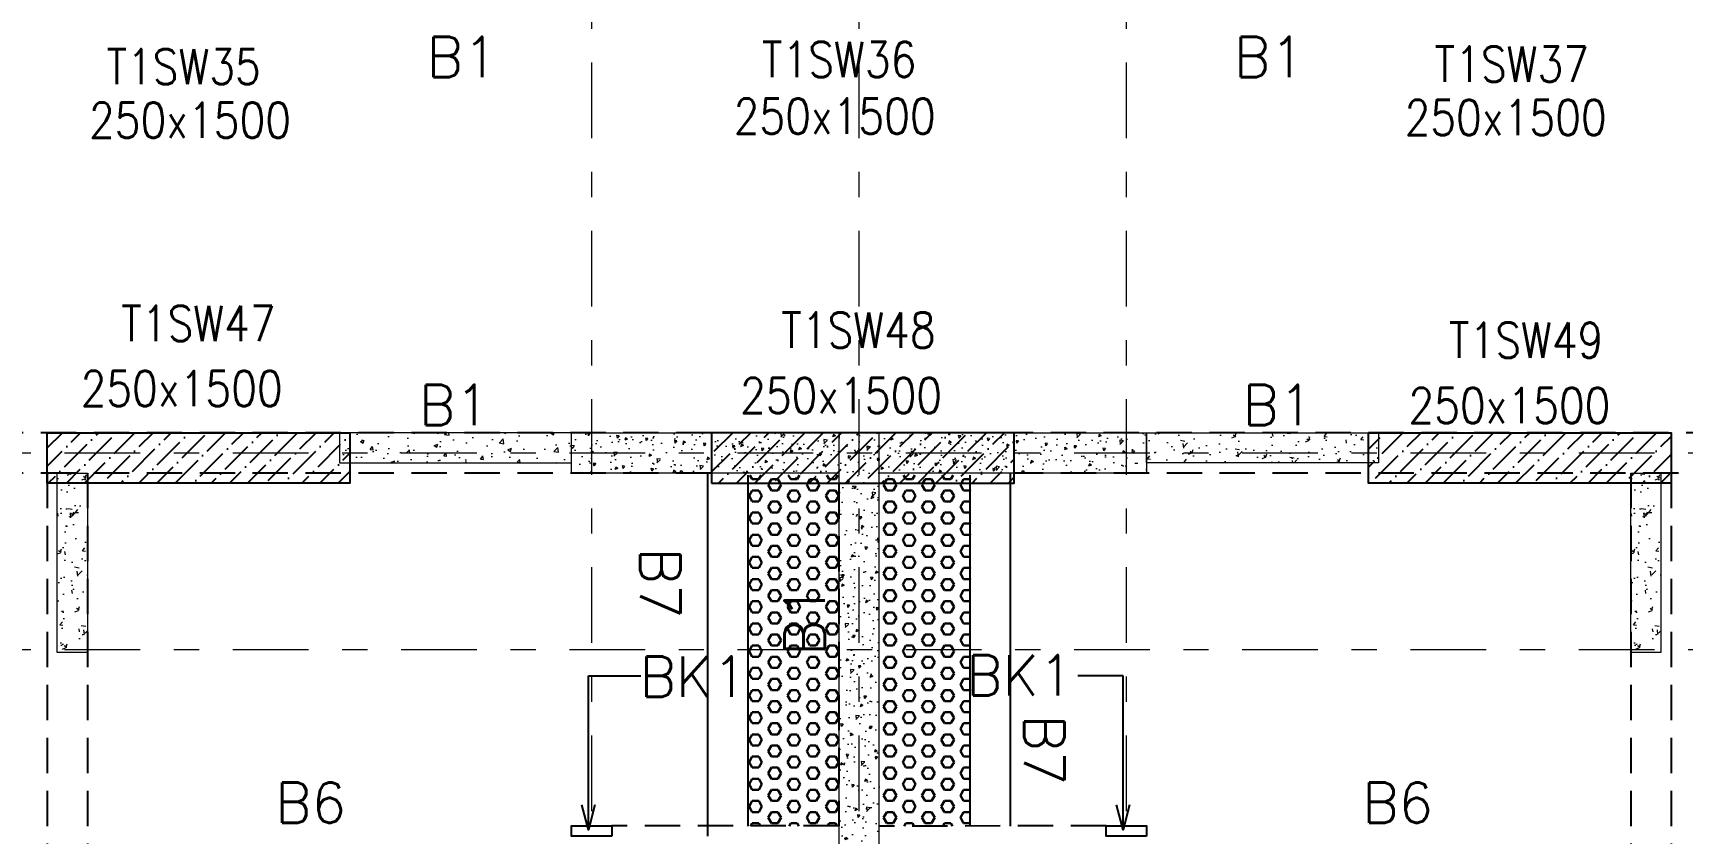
# Model space of a CAD drawing. Header units: millimetres. Extents: x 1078357 to 1340092, y -4684019 to -4550360.
# Drawn here: x 1134455 to 1142630, y -4584646 to -4580680 of the extents above; entities that cross this region are included whole.
import ezdxf

# ---------------------------------------------------------------- set-up
doc = ezdxf.new("R2010")
doc.units = ezdxf.units.MM
doc.linetypes.add('DGN STYLE 7', pattern=[8.34, 3.75, -1.67, 1.25, -1.67])
doc.linetypes.add('HIDDEN', pattern=[0.375, 0.25, -0.125])
doc.layers.get('0').update_dxf_attribs({"lineweight": 0})
for name, color, linetype, lineweight in [('GRID LINE', 8, 'Continuous', 0), ('HATCH', 8, 'Continuous', 30), ('S-COL-IDEN', 30, 'Continuous', 25), ('S-NON STR RCC WALL', 8, 'Continuous', 0)]:
    doc.layers.add(name, color=color, linetype=linetype, lineweight=lineweight)
for name, color, linetype in [('S-BEAM', 3, 'Continuous'), ('S-BEAM-IDEN', 6, 'Continuous'), ('S-COL_STOP', 12, 'Continuous')]:
    doc.layers.add(name, color=color, linetype=linetype)
doc.styles.add('Roman', font='romans')
doc.styles.add('ROMANS', font='romans.shx', dxfattribs={"width": 0.85})
doc.dimstyles.new('HARESH', dxfattribs={"dimtxt": 150, "dimasz": 75, "dimexe": 0, "dimexo": 0, "dimgap": 25, "dimtad": 1, "dimdec": 0, "dimdsep": 46, "dimtxsty": 'Roman', "dimblk": 'OBLIQUE', "dimcen": 225, "dimdle": 25, "dimclrd": 2, "dimclre": 2, "dimclrt": 7, "dimadec": 8, "dimazin": 1, "dimtfac": 1, "dimtdec": 0, "dimtmove": 0, "dimatfit": 0, "dimfxl": 1, "dimlwd": -1, "dimlwe": -1, "dimarcsym": 0})
pattern_1 = [(230, (3675870.12, -7788661.53), (-143.4520365, 12.550427), [15, -165]), (175, (3675870.12, -7788661.53), (27.7502667, -150.438427), [12, -132]), (280.4514445, (3675858.16, -7788660.48), (-115.7017693, -137.887998), [12.7480384, -140.2284224]), (226.1842, (3675870.12, -7788701.53), (-213.448266, 33.103856), [22.5, -247.5]), (276.6356355, (3675852.33, -7788698.77), (-186.932389, -194.82372), [19.122068, -210.342752]), (171.184164, (3675870.12, -7788701.53), (-186.932389, -194.82372), [18, -198]), (201, (3675850.12, -7788691.53), (-119.3814104, 80.523778), [15, -165]), (146, (3675850.12, -7788691.53), (-48.6630664, -145.030009), [12, -132]), (251.4514447, (3675840.17, -7788684.82), (-168.0444753, -64.5062306), [12.748038, -140.2284224]), (217.5, (3675870.12, -7788661.53), (-2.43197106, -66.57877077), [0, -130.4, 0, -134, 0, -132.5]), (187.5, (3675870.12, -7788661.53), (-52.6139075, -78.8823424), [0, -76.4, 0, -127.4, 0, -50.5]), (147.5, (3675914.72, -7788661.53), (-106.7644872, 4.51097435), [0, -50, 0, -156, 0, -207]), (137.5, (3675934.72, -7788661.53), (-116.6372339, -20.0209965), [0, -65, 0, -103.6, 0, -147])]
pattern_2 = [(45, (2292446.56, -9444012.59), (33.67596045, 123.4785217), [158.75, -31.75, 0, -31.75])]
pattern_3 = [(180, (19150.88, 292312.71), (-7e-15, -54.99261315), [31.75, -63.5]), (300, (19150.88, 292312.71), (47.625, 27.4963066), [31.75, -63.5]), (240, (19119.13, 292312.71), (47.625, -27.4963066), [31.75, -63.5])]

# ---------------------------------------------------------------- blocks, each defined once
blk = doc.blocks.new('_Oblique')
at = {"color": 0, "linetype": 'ByBlock', "lineweight": -2}
blk.add_line((-0.5, -0.5), (0.5, 0.5), dxfattribs=at)

msp = doc.modelspace()

# ---------------------------------------------------------------- hatches: boundary and pattern name
at = {"layer": 'HATCH', "ltscale": 1000}
h = msp.add_hatch(dxfattribs=at)
h.set_pattern_fill('HEX', color=8, scale=10, angle=180)
h.set_pattern_definition(pattern_3)
h.paths.add_polyline_path([(1138450.6, -4582872.1), (1138000.6, -4582872.1), (1138000.2, -4584611.5), (1138450.2, -4584611.5)])
h = msp.add_hatch(dxfattribs=at)
h.set_pattern_fill('HEX', color=8, scale=10, angle=180)
h.set_pattern_definition(pattern_3)
h.paths.add_polyline_path([(1138651, -4582872.1), (1139101, -4582872.1), (1139100.3, -4584611.5), (1138650.3, -4584611.5)])
at = {"layer": 'S-COL_STOP', "lineweight": 25}
h = msp.add_hatch(dxfattribs=at)
h.set_pattern_fill('ANSI36', color=8, scale=20)
h.set_pattern_definition(pattern_2)
h.paths.add_polyline_path([(1134525.6, -4582661.5), (1136025.6, -4582661.5), (1136025.6, -4582911.5), (1134525.6, -4582911.5)])
h = msp.add_hatch(dxfattribs=at)
h.set_pattern_fill('ANSI36', color=8, scale=20)
h.set_pattern_definition(pattern_2)
h.paths.add_polyline_path([(1137819.2, -4582911.5), (1139319.2, -4582911.5), (1139319.2, -4582661.5), (1137819.2, -4582661.5)])
h = msp.add_hatch(dxfattribs=at)
h.set_pattern_fill('ANSI36', color=8, scale=20)
h.set_pattern_definition(pattern_2)
h.paths.add_polyline_path([(1141075.6, -4582661.5), (1142575.6, -4582661.5), (1142575.6, -4582911.5), (1141075.6, -4582911.5)])
at = {"layer": 'S-NON STR RCC WALL', "ltscale": 700}
h = msp.add_hatch(dxfattribs=at)
h.set_pattern_fill('AR-CONC', color=256)
h.set_pattern_definition([(50, (1098530.57, -4411971.12), (182.18467, -15.93909), [19.05, -209.55]), (355, (1098530.57, -4411971.12), (-35.24342, 191.05685), [15.24, -167.64058]), (100.45144, (1098545.75, -4411972.45), (146.94125, 175.11775), [16.19, -178.09024]), (46.1842, (1098530.57, -4411920.32), (271.07904, -42.04233), [28.575, -314.325]), (96.63556, (1098553.16, -4411923.82), (237.40413, 247.42612), [24.28502, -267.1356]), (351.18415, (1098530.57, -4411920.32), (237.40413, 247.42612), [22.85997, -251.45973]), (21, (1098555.97, -4411933.02), (151.61439, -102.2652), [19.05, -209.55]), (326, (1098555.97, -4411933.02), (61.80203, 184.18797), [15.24, -167.64]), (71.45144, (1098568.6, -4411941.54), (213.41642, 81.92277), [16.19, -178.08994]), (37.5, (1098530.566, -4411971.12), (3.088603, 84.55504), [0, -165.608, 0, -170.18, 0, -168.275]), (7.5, (1098530.57, -4411971.12), (66.819663, 100.180575), [0, -97.028, 0, -161.798, 0, -64.135]), (327.5, (1098473.924, -4411971.12), (135.590595, -5.728744), [0, -63.5, 0, -198.12, 0, -262.89]), (317.5, (1098448.52, -4411971.12), (148.12918, 25.42649), [0, -82.55, 0, -131.572, 0, -186.69])])
h.paths.add_polyline_path([(1137125.4, -4582661.5), (1135975.4, -4582661.5), (1135975.4, -4582811.5), (1137125.4, -4582811.5)])
at = {"layer": 'S-NON STR RCC WALL'}
h = msp.add_hatch(dxfattribs=at)
h.set_pattern_fill('AR-CONC', color=8, scale=20, angle=180)
h.set_pattern_definition(pattern_1)
h.paths.add_polyline_path([(1137125.6, -4582661.5), (1138450.6, -4582661.5), (1138450.6, -4582861.5), (1137125.6, -4582861.5)])
h = msp.add_hatch(dxfattribs=at)
h.set_pattern_fill('AR-CONC', color=8, scale=20, angle=180)
h.set_pattern_definition([(230, (3675870.12, -7788661.53), (-143.4520365, 12.550427), [15, -165]), (175, (3675870.12, -7788661.53), (27.7502667, -150.438427), [12, -132]), (280.4514445, (3675858.16, -7788660.48), (-115.7017693, -137.887998), [12.7480384, -140.2284224]), (226.1842, (3675870.12, -7788701.53), (-213.448266, 33.103856), [22.5, -247.5]), (276.6356355, (3675852.33, -7788698.77), (-186.932389, -194.82372), [19.122068, -210.342752]), (171.184164, (3675870.12, -7788701.53), (-186.932389, -194.82372), [18, -198]), (201, (3675850.12, -7788691.53), (-119.3814104, 80.523778), [15, -165]), (146, (3675850.12, -7788691.53), (-48.6630664, -145.030009), [12, -132]), (251.4514447, (3675840.17, -7788684.82), (-168.0444753, -64.5062306), [12.748038, -140.2284224]), (217.5, (3675870.12, -7788661.53), (-2.43197106, -66.57877077), [0, -130.4, 0, -134, 0, -132.5]), (187.5, (3675870.12, -7788661.53), (-52.6139075, -78.8823424), [0, -76.4, 0, -127.4, 0, -50.5]), (147.5, (3675914.72, -7788661.53), (-106.7644872, 4.51097435), [0, -50, 0, -156, 0, -207]), (137.5, (3675934.72, -7788661.53), (-116.6372339, -20.0209965), [0, -65, 0, -103.6, 0, -147])])
h.paths.add_polyline_path([(1138450.6, -4584811.5), (1138650.6, -4584811.5), (1138650.6, -4582661.5), (1138450.6, -4582661.5)])
h = msp.add_hatch(dxfattribs=at)
h.set_pattern_fill('AR-CONC', color=8, scale=20, angle=180)
h.set_pattern_definition(pattern_1)
h.paths.add_polyline_path([(1138650.6, -4582661.5), (1139975.6, -4582661.5), (1139975.6, -4582861.5), (1138650.6, -4582861.5)])
h = msp.add_hatch(dxfattribs=at)
h.set_pattern_fill('AR-CONC', color=256)
h.set_pattern_definition([(50, (-5225719.91, 23613938.34), (182.184669, -15.93908554), [19.05, -209.55]), (355, (-5225719.9, 23613938.34), (-35.2434214, 191.0568452), [15.24, -167.6405842]), (100.4514447, (-5225704.73, 23613937.02), (146.9412471, 175.1177519), [16.1900088, -178.0902446]), (46.1842, (-5225719.9, 23613989.14), (271.0790409, -42.042328), [28.575, -314.325]), (96.6355576, (-5225697.32, 23613985.64), (237.404134, 247.4261246), [24.2850231, -267.1356082]), (351.1841512, (-5225719.9, 23613989.14), (237.404134, 247.4261246), [22.859967, -251.459732]), (21, (-5225694.51, 23613976.44), (151.6143913, -102.2651982), [19.05, -209.55]), (326, (-5225694.5, 23613976.44), (61.8020283, 184.1879661), [15.24, -167.64]), (71.451445, (-5225681.87, 23613967.92), (213.4164193, 81.9227689), [16.1900088, -178.0899376]), (37.5, (-5225719.91, 23613938.345), (3.08860325, 84.55503887), [0, -165.608, 0, -170.18, 0, -168.275]), (7.5, (-5225719.91, 23613938.345), (66.8196625, 100.18057482), [0, -97.028, 0, -161.798, 0, -64.135]), (327.5, (-5225776.55, 23613938.345), (135.59059517, -5.728744), [0, -63.5, 0, -198.12, 0, -262.89]), (317.5, (-5225801.95, 23613938.34), (148.1291814, 25.42649103), [0, -82.55, 0, -131.572, 0, -186.69])])
h.paths.add_polyline_path([(1141125.4, -4582811.5), (1139975.4, -4582811.5), (1139975.4, -4582661.5), (1141125.4, -4582661.5)])
h = msp.add_hatch(dxfattribs=at)
h.set_pattern_fill('AR-CONC', color=256, angle=180)
h.set_pattern_definition([(50, (-6316959.37, 28294667.5), (182.184669, -15.93908554), [19.05, -209.55]), (355, (-6316959.37, 28294667.5), (-35.2434214, 191.0568452), [15.24, -167.6405842]), (100.4514447, (-6316944.19, 28294666.17), (146.9412471, 175.1177519), [16.1900088, -178.0902446]), (46.1842, (-6316959.37, 28294718.3), (271.0790409, -42.042328), [28.575, -314.325]), (96.6355576, (-6316936.78, 28294714.8), (237.404134, 247.4261246), [24.2850231, -267.1356082]), (351.1841512, (-6316959.37, 28294718.3), (237.404134, 247.4261246), [22.859967, -251.459732]), (21, (-6316933.97, 28294705.6), (151.6143913, -102.2651982), [19.05, -209.55]), (326, (-6316933.97, 28294705.6), (61.8020283, 184.1879661), [15.24, -167.64]), (71.451445, (-6316921.33, 28294697.08), (213.4164193, 81.9227689), [16.1900088, -178.0899376]), (37.5, (-6316959.37, 28294667.5), (3.08860325, 84.55503887), [0, -165.608, 0, -170.18, 0, -168.275]), (7.5, (-6316959.37, 28294667.5), (66.8196625, 100.18057482), [0, -97.028, 0, -161.798, 0, -64.135]), (327.5, (-6317016.01, 28294667.5), (135.59059517, -5.72874399), [0, -63.5, 0, -198.12, 0, -262.89]), (317.5, (-6317041.41, 28294667.5), (148.1291814, 25.42649103), [0, -82.55, 0, -131.572, 0, -186.69])])
h.paths.add_polyline_path([(1134575.4, -4582861.5), (1134725.4, -4582861.5), (1134725.4, -4583751.4), (1134575.4, -4583751.4)])
h = msp.add_hatch(dxfattribs=at)
h.set_pattern_fill('AR-CONC', color=256, angle=180)
h.set_pattern_definition([(50, (-6309159.37, 28294667.5), (182.184669, -15.93908554), [19.05, -209.55]), (355, (-6309159.37, 28294667.5), (-35.2434214, 191.0568452), [15.24, -167.6405842]), (100.4514447, (-6309144.19, 28294666.17), (146.9412471, 175.1177519), [16.1900088, -178.0902446]), (46.1842, (-6309159.37, 28294718.3), (271.0790409, -42.042328), [28.575, -314.325]), (96.6355576, (-6309136.78, 28294714.8), (237.404134, 247.4261246), [24.2850231, -267.1356082]), (351.1841512, (-6309159.37, 28294718.3), (237.404134, 247.4261246), [22.859967, -251.459732]), (21, (-6309133.97, 28294705.6), (151.6143913, -102.2651982), [19.05, -209.55]), (326, (-6309133.97, 28294705.6), (61.8020283, 184.1879661), [15.24, -167.64]), (71.451445, (-6309121.33, 28294697.08), (213.4164193, 81.9227689), [16.1900088, -178.0899376]), (37.5, (-6309159.37, 28294667.5), (3.08860325, 84.55503887), [0, -165.608, 0, -170.18, 0, -168.275]), (7.5, (-6309159.37, 28294667.5), (66.8196625, 100.18057482), [0, -97.028, 0, -161.798, 0, -64.135]), (327.5, (-6309216.01, 28294667.5), (135.59059517, -5.72874399), [0, -63.5, 0, -198.12, 0, -262.89]), (317.5, (-6309241.41, 28294667.5), (148.1291814, 25.42649103), [0, -82.55, 0, -131.572, 0, -186.69])])
h.paths.add_polyline_path([(1142375.4, -4582861.5), (1142525.4, -4582861.5), (1142525.4, -4583751.4), (1142375.4, -4583751.4)])

# ---------------------------------------------------------------- linework, layer by layer
at = {"layer": 'GRID LINE', "linetype": 'DGN STYLE 7', "ltscale": 100, "elevation": 0}
for points in [[(1137225.4, -4592877.8), (1137225.4, -4570606.9)], [(1138550.4, -4592877.8), (1138550.4, -4570606.9)], [(1139875.4, -4592877.8), (1139875.4, -4570606.9)], [(1111260.2, -4582761.5), (1206623.6, -4582761.5)], [(1111260.2, -4583736.5), (1206623.6, -4583736.5)]]:
    msp.add_lwpolyline(points, dxfattribs=at)
at = {"layer": 'S-BEAM', "linetype": 'HIDDEN', "ltscale": 700}
for p, q in [((1137819.2, -4582661.5, 0), (1130550.4, -4582661.5, 0)), ((1150175.4, -4582661.5, 0), (1139319.2, -4582661.5, 0)), ((1137819.2, -4582861.5, 0), (1132125.4, -4582861.5, 0)), ((1134525.4, -4582861.5, 0), (1134525.4, -4589311.4, 0)), ((1134725.4, -4582861.5, 0), (1134725.4, -4589311.4, 0)), ((1144975.4, -4582861.5, 0), (1139319.2, -4582861.5, 0)), ((1142375.4, -4582861.5, 0), (1142375.4, -4589311.4, 0)), ((1142575.4, -4582861.5, 0), (1142575.4, -4589311.4, 0)), ((1138450.6, -4584611.3, 0), (1137325.4, -4584611.3, 0)), ((1139775.5, -4584611.3, 0), (1138649.9, -4584611.6, 0))]:
    msp.add_line(p, q, dxfattribs=at)
at = {"layer": 'S-BEAM', "ltscale": 700}
for p, q in [((1137800.3, -4584661.5, 0), (1137800.3, -4582861.5, 0)), ((1139300.6, -4584611.5, 0), (1139300.5, -4582861.5, 0))]:
    msp.add_line(p, q, dxfattribs=at)
at = {"layer": 'S-BEAM', "linetype": 'Continuous', "ltscale": 700}
for p, q in [((1138000.3, -4584611.5, 0), (1138000.3, -4582872.1, 0)), ((1139100.6, -4584611.5, 0), (1139100.5, -4582872.1, 0))]:
    msp.add_line(p, q, dxfattribs=at)
at = {"layer": 'S-BEAM', "linetype": 'HIDDEN', "ltscale": 700, "elevation": 0}
msp.add_lwpolyline([(1138450.6, -4582911.5), (1138450.5, -4582911.5), (1138450.5, -4584611.3), (1138450.6, -4584611.3)], dxfattribs=at)
at = {"layer": 'S-BEAM', "linetype": 'Continuous', "ltscale": 700, "elevation": 0}
for points in [[(1137325.4, -4584661.5), (1137125.4, -4584661.5), (1137125.4, -4584611.3), (1137325.4, -4584611.3)], [(1139975.4, -4584661.5), (1139775.4, -4584661.5), (1139775.4, -4584611.3), (1139975.4, -4584611.3)]]:
    msp.add_lwpolyline(points, close=True, dxfattribs=at)
at = {"layer": 'S-COL_STOP', "lineweight": 25, "elevation": 0}
for points in [[(1134525.6, -4582661.5), (1136025.6, -4582661.5), (1136025.6, -4582911.5), (1134525.6, -4582911.5)], [(1137819.2, -4582911.5), (1139319.2, -4582911.5), (1139319.2, -4582661.5), (1137819.2, -4582661.5)], [(1141075.6, -4582661.5), (1142575.6, -4582661.5), (1142575.6, -4582911.5), (1141075.6, -4582911.5)]]:
    msp.add_lwpolyline(points, close=True, dxfattribs=at)
at = {"layer": 'S-NON STR RCC WALL', "ltscale": 700, "elevation": 0}
for points in [[(1137125.4, -4582661.5), (1135975.4, -4582661.5), (1135975.4, -4582811.5), (1137125.4, -4582811.5)], [(1141125.4, -4582811.5), (1139975.4, -4582811.5), (1139975.4, -4582661.5), (1141125.4, -4582661.5)], [(1134575.4, -4582861.5), (1134725.4, -4582861.5), (1134725.4, -4583751.4), (1134575.4, -4583751.4)], [(1142375.4, -4582861.5), (1142525.4, -4582861.5), (1142525.4, -4583751.4), (1142375.4, -4583751.4)]]:
    msp.add_lwpolyline(points, close=True, dxfattribs=at)
at = {"layer": 'S-NON STR RCC WALL', "elevation": 0}
for points in [[(1137125.6, -4582661.5), (1138450.6, -4582661.5), (1138450.6, -4582861.5), (1137125.6, -4582861.5)], [(1138450.6, -4584811.5), (1138650.6, -4584811.5), (1138650.6, -4582661.5), (1138450.6, -4582661.5)], [(1138650.6, -4582661.5), (1139975.6, -4582661.5), (1139975.6, -4582861.5), (1138650.6, -4582861.5)]]:
    msp.add_lwpolyline(points, close=True, dxfattribs=at)

# ---------------------------------------------------------------- texts
at = {"layer": 'S-BEAM-IDEN', "linetype": 'HIDDEN', "ltscale": 500, "style": 'ROMANS'}
for rotation, p in [(359.99906, (1136407, -4580898.6, -2.7)), (359.99906, (1140408.4, -4580898.6, -2.7)), (0.00094, (1136368.4, -4582624.3, -2.7)), (0.00094, (1140450.9, -4582624.3, -2.7))]:
    msp.add_text('B1', height=200, rotation=rotation, dxfattribs=at).set_placement(p)
at = {"layer": 'S-BEAM-IDEN', "linetype": 'Continuous', "ltscale": 700, "style": 'ROMANS'}
for s, rotation, p in [('B7', 269.99906, (1137465.5, -4583231.8, -2.7)), ('BK1', 0.00094, (1137463.1, -4583971, -2.7)), ('BK1', 359.99906, (1139081, -4583964.3, -2.7)), ('B7', 269.99906, (1139369.1, -4584059.1, -2.7)), ('B6', 359.99945, (1135655.9, -4584596.2, -2.7)), ('B6', 0.00134, (1141044.9, -4584596.2, -2.7))]:
    msp.add_text(s, height=200, rotation=rotation, dxfattribs=at).set_placement(p)
at = {"layer": 'S-BEAM-IDEN', "linetype": 'HIDDEN', "ltscale": 700, "style": 'ROMANS'}
msp.add_text('B1', height=200, rotation=89.99906, dxfattribs=at).set_placement((1138379.9, -4583767.9, -2.7))
at = {"layer": 'S-COL-IDEN', "linetype": 'Continuous', "style": 'ROMANS', "width": 0.85}
for s, p in [('T1SW36', (1138069.1, -4580898.5, -320.4)), ('T1SW35', (1134819.3, -4580934.6, -320.4)), ('T1SW37', (1141403.5, -4580921.5, -320.4)), ('250x1500', (1134733.1, -4581200.1, -320.4)), ('250x1500', (1137928.9, -4581179.6, -320.4)), ('250x1500', (1141255.2, -4581187, -320.4)), ('T1SW47', (1134892.9, -4582207.1, -320.4)), ('T1SW48', (1138164.7, -4582240.2, -320.4)), ('T1SW49', (1141474.9, -4582291, -320.4)), ('250x1500', (1134691.7, -4582530.6, -320.4)), ('250x1500', (1137960.6, -4582565, -320.4)), ('250x1500', (1141273.7, -4582614.5, -320.4))]:
    msp.add_text(s, height=175, dxfattribs=at).set_placement(p)

# ---------------------------------------------------------------- leaders
at = {"layer": 'S-BEAM-IDEN', "linetype": 'Continuous', "ltscale": 700}
for points in [[(1137208.9, -4584631.2, 0), (1137208.9, -4583866.5, 0), (1137467.7, -4583866.5, 0)], [(1139858.9, -4584631.2, 0), (1139858.9, -4583866.5, 0), (1139634.6, -4583866.5, 0)]]:
    msp.add_leader(points, dimstyle='HARESH', override={"dimasz": 125, "dimgap": 25, "dimtad": 0, "dimclrd": 256, "dimldrblk": 'Open30'}, dxfattribs=at)

doc.saveas('drawing.dxf')
